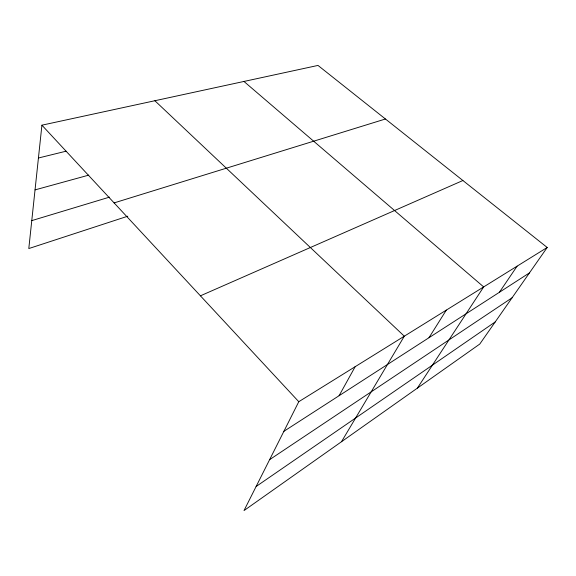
<?xml version="1.0" encoding="UTF-8"?>
<svg xmlns="http://www.w3.org/2000/svg" width="576" height="576" viewBox="0 0 576 576"><rect width="100%" height="100%" fill="white"/><g stroke="black" fill="none" stroke-linecap="round" stroke-linejoin="round"><path stroke-width="0.86" d="M547.2 247.478L298.778 401.702L244.008 510.574L479.772 344.059L547.2 247.478L317.995 65.426L41.918 125.179L28.8 248.558L127.771 216.209M339.077 395.719L355.162 366.696M341.482 441.734L404.309 336.19L154.872 100.735M428.99 337.709L446.321 310.104M417.362 388.138L483.674 286.913L243.958 81.454M499.378 292.298L517.104 266.162M256.111 486.511L495.223 321.926M269.618 459.662L512.093 297.77M283.867 431.338L529.459 272.887M200.419 295.819L462.895 180.518M114.113 202.903L385.438 119.002M31.774 220.615L109.49 197.136M35.035 189.893L88.733 175.14M38.426 158.004L66.096 151.193M41.918 125.179L298.778 401.702"/></g></svg>
